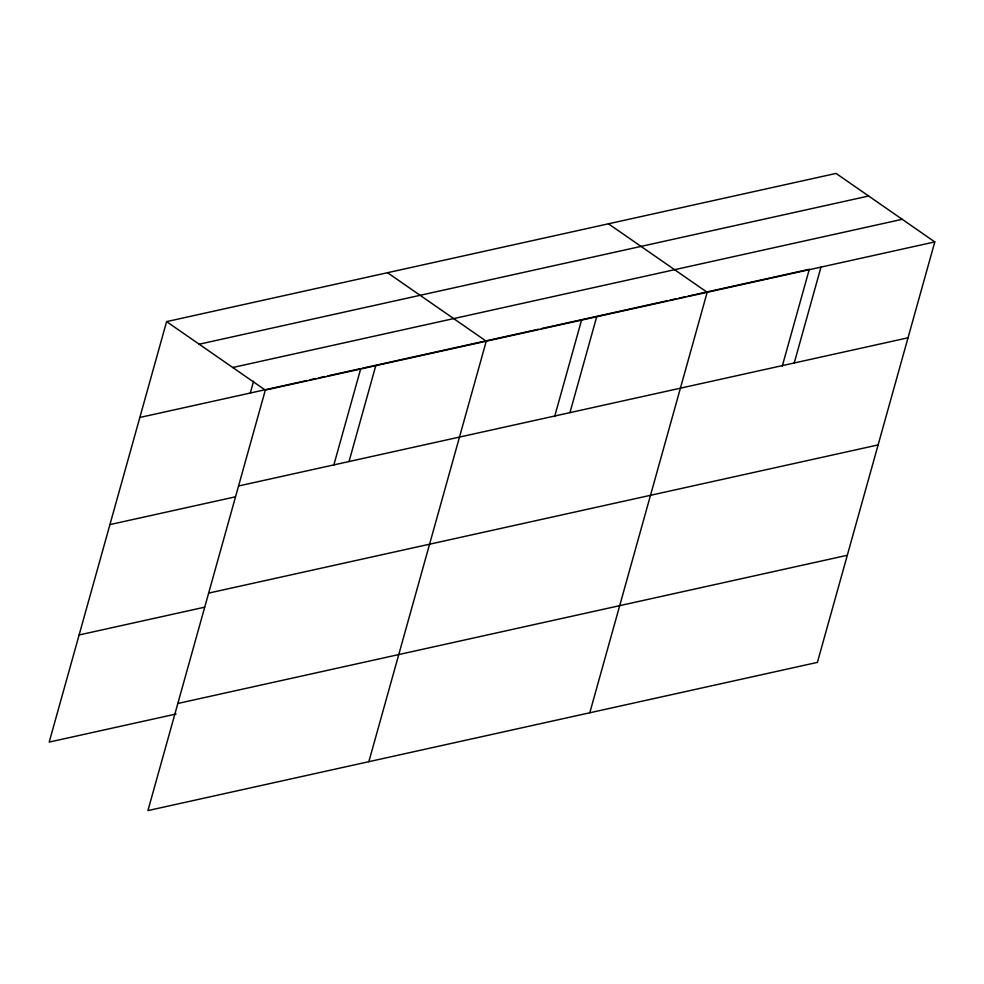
<?xml version="1.0" encoding="UTF-8"?>
<svg xmlns="http://www.w3.org/2000/svg" width="984" height="984" viewBox="0 0 984 984"><rect width="100%" height="100%" fill="white"/><g stroke="black" fill="none" stroke-linecap="round" stroke-linejoin="round"><path stroke-width="1.48" d="M934.8 241.916L265.323 390.107L147.932 810.582L817.396 662.392L934.8 241.916L836.068 173.418L166.603 321.608L49.2 742.084L176.087 714.003M250.293 393.034L253.589 381.226M333.711 465.42L360.759 368.582L327.918 375.851M349.025 461.533L375.79 365.654M368.852 761.69L486.256 341.202L387.524 272.703M554.644 416.515L581.679 319.677M569.945 412.628L596.71 316.75M589.785 712.785L707.176 292.297L608.456 223.798M782.268 366.134L809.303 269.284L695.491 294.474M794.223 362.985L820.988 267.107M199.174 344.216L868.651 196.013M232.741 367.499L902.217 219.309M139.826 417.474L307.02 380.476M310.009 379.812L315.975 378.483M318.964 377.831L324.929 376.503M362.247 368.25L538.396 329.259M541.385 328.594L667.041 300.772M670.043 300.12L676.033 298.792M679.021 298.127L685.012 296.799M688.013 296.135L694.003 294.806M238.558 485.985L908.035 337.795M109.925 524.595L235.311 496.846M208.645 593.106L878.122 444.916M79.114 634.963L204.5 607.214M177.833 703.474L847.31 555.271M166.603 321.608L265.323 390.107"/></g></svg>
